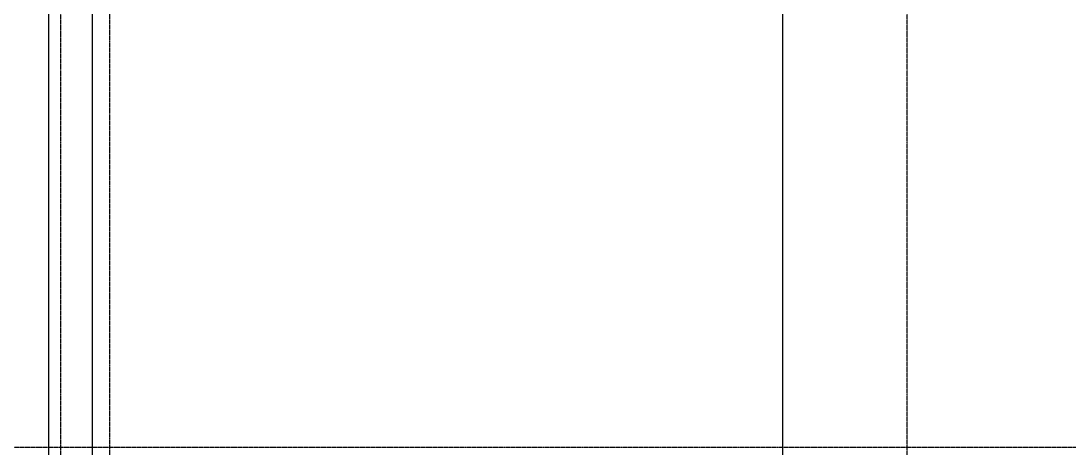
# Model space of a CAD drawing. Header units: millimetres. Extents: x 0 to 126150, y 0 to 89100.
# Drawn here: x 31494 to 37501, y 17996 to 20444 of the extents above; entities that cross this region are included whole.
import ezdxf

# ---------------------------------------------------------------- set-up
doc = ezdxf.new("R2010")
doc.units = ezdxf.units.MM
doc.header["$LTSCALE"] = 0.2
doc.linetypes.add('CENTER', pattern=[50.8, 31.75, -6.35, 6.35, -6.35])
doc.layers.add('A_建築', color=8, linetype='Continuous')
doc.layers.add('A_通芯', color=8, linetype='CENTER', plot=False)

msp = doc.modelspace()

# ---------------------------------------------------------------- linework, layer by layer
at = {"layer": 'A_建築', "lineweight": -3}
for points in [[(31903.54, 17484.81), (31653.54, 17484.81), (31653.54, 44814.81), (31903.54, 44564.81), (79743.54, 44564.81), (79993.55, 44814.81), (31653.54, 44814.81)], [(79743.54, 44564.81), (79743.54, 17384.81), (31903.54, 17384.81), (31903.54, 22356.25), (35858.54, 22356.25), (35858.54, 17334.81)]]:
    msp.add_lwpolyline(points, dxfattribs=at)
at = {"layer": 'A_通芯'}
for p, q in [((31723.55, 7195.51), (31723.55, 50618.35)), ((36573.55, 7195.51), (36573.55, 50618.35)), ((32003.58, 9798.24), (32003.58, 50084.85)), ((26529.71, 17999.83), (103575.31, 17999.83))]:
    msp.add_line(p, q, dxfattribs=at)

doc.saveas('drawing.dxf')
